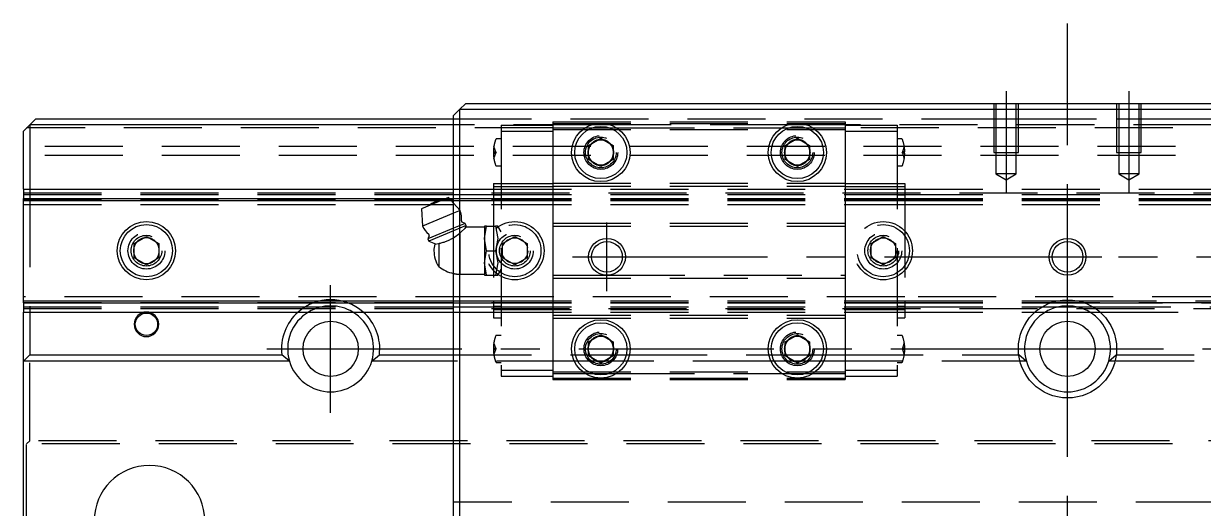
# Model space of a CAD drawing. Extents: x -34 to 620, y -356 to 113.
# Drawn here: x 0 to 192.1, y 34 to 113 of the extents above; entities that cross this region are included whole.
import ezdxf

# ---------------------------------------------------------------- set-up
doc = ezdxf.new("R2010")
doc.units = 0
doc.linetypes.add('CENTER', pattern=[50.8, 31.75, -6.35, 6.35, -6.35])
doc.linetypes.add('DASHED', pattern=[19.05, 12.7, -6.35])
doc.layers.get('0').update_dxf_attribs({"linetype": 'CONTINUOUS'})
doc.layers.add('CENTER', color=1, linetype='CENTER')

msp = doc.modelspace()

# ---------------------------------------------------------------- linework, layer by layer
at = {"color": 7, "linetype": 'CONTINUOUS'}
for p, q in [((71, 99), (72, 100)), ((72, 100), (268, 100)), ((70, 98), (71, 99)), ((70, -98), (70, 98)), ((71, 99), (71, -99)), ((269, 99), (71, 99)), ((1, 96.5), (0, 95.5)), ((2, 97.5), (1, 96.5)), ((1, 96.5), (1, 86)), ((70, 96.5), (1, 96.5)), ((2, 97.5), (70, 97.5)), ((0, 86), (0, 95.5)), ((92, 93.15), (94, 94.31)), ((94, 94.31), (96, 93.15)), ((124, 93.15), (126, 94.31)), ((126, 94.31), (128, 93.15)), ((92, 90.85), (92, 93.15)), ((96, 93.15), (96, 90.85)), ((124, 90.85), (124, 93.15)), ((128, 93.15), (128, 90.85)), ((94, 89.69), (92, 90.85)), ((96, 90.85), (94, 89.69)), ((126, 89.69), (124, 90.85)), ((128, 90.85), (126, 89.69)), ((0, 86), (0, 84.48)), ((0, 86), (70, 86)), ((69.2, 84.68), (64.77, 82.84)), ((70, 83.76), (69.2, 84.68)), ((0, 84.2), (0, 84.48)), ((0, 84.48), (68.73, 84.48)), ((0, 67.8), (0, 84.2)), ((0, 84.2), (68.05, 84.2)), ((64.77, 82.84), (64.97, 80)), ((69.37, 84.48), (70, 84.48)), ((69.62, 84.2), (70, 84.2)), ((70, 82.09), (64.97, 80)), ((70, 79.66), (65.83, 77.93)), ((70, 79.22), (65.98, 77.56)), ((18, 77.15), (20, 78.31)), ((18, 74.85), (18, 77.15)), ((20, 78.31), (22, 77.15)), ((22, 77.15), (22, 74.85)), ((66.04, 78.44), (65.83, 77.93)), ((65.83, 77.93), (65.98, 77.56)), ((65.98, 77.56), (67.1, 77.09)), ((66.94, 77.07), (67.6, 77.18)), ((67.6, 77.18), (67.74, 77.21)), ((67.6, 77.18), (67.6, 73.4)), ((67.74, 77.21), (67.88, 77.24)), ((67.88, 77.24), (68.02, 77.28)), ((68.02, 77.28), (68.17, 77.32)), ((68.17, 77.32), (68.32, 77.36)), ((68.32, 77.36), (68.47, 77.41)), ((68.47, 77.41), (68.6, 77.46)), ((68.6, 77.46), (68.73, 77.5)), ((68.73, 77.5), (68.86, 77.55)), ((68.86, 77.55), (69, 77.61)), ((69, 77.61), (69.13, 77.66)), ((69.13, 77.66), (69.26, 77.72)), ((69.26, 77.72), (69.39, 77.78)), ((69.39, 77.78), (69.52, 77.85)), ((69.52, 77.85), (69.66, 77.91)), ((69.66, 77.91), (69.79, 77.98)), ((69.79, 77.98), (69.91, 78.05)), ((69.91, 78.05), (70, 78.1)), ((20, 73.69), (18, 74.85)), ((22, 74.85), (20, 73.69)), ((0, 67.52), (0, 67.8)), ((0, 67.8), (70, 67.8)), ((0, 67.52), (0, 66)), ((0, 67.52), (70, 67.52)), ((167.26, 67.52), (172.74, 67.52)), ((168.22, 67.8), (171.78, 67.8)), ((0, 58), (0, 66)), ((0, 66), (70, 66)), ((1, 66), (1, 59)), ((164.71, 66), (175.29, 66)), ((92, 61.15), (94, 62.31)), ((94, 62.31), (96, 61.15)), ((124, 61.15), (126, 62.31)), ((126, 62.31), (128, 61.15)), ((92, 58.85), (92, 61.15)), ((96, 61.15), (96, 58.85)), ((124, 58.85), (124, 61.15)), ((128, 61.15), (128, 58.85)), ((0, 58), (1, 59)), ((0, -58), (0, 58)), ((43.29, 58), (0, 58)), ((1, 59), (42.06, 59)), ((43.29, 58), (42.06, 59)), ((56.71, 58), (57.94, 59)), ((70, 58), (56.71, 58)), ((57.94, 59), (70, 59)), ((94, 57.69), (92, 58.85)), ((96, 58.85), (94, 57.69)), ((126, 57.69), (124, 58.85)), ((128, 58.85), (126, 57.69)), ((163.29, 58), (162.06, 59)), ((163.29, 58), (162.25, 58)), ((176.71, 58), (177.94, 59)), ((177.75, 58), (176.71, 58))]:
    msp.add_line(p, q, dxfattribs=at)
at = {"color": 3, "linetype": 'DASHED'}
for p, q in [((158, 100), (158, 92)), ((158.35, 100), (158.35, 92)), ((161.65, 92), (161.65, 100)), ((162, 92), (162, 100)), ((178, 100), (178, 92)), ((178.35, 100), (178.35, 92)), ((181.65, 92), (181.65, 100)), ((182, 92), (182, 100)), ((70, 97.5), (158, 97.5)), ((92.48, 96.5), (70, 96.5)), ((77.77, 96.45), (86.2, 96.45)), ((77.77, 96.45), (77.77, 95.45)), ((86.2, 97), (86.2, 96)), ((86.2, 97), (133.8, 97)), ((86.2, 96.75), (133.8, 96.75)), ((95.52, 96.5), (92.48, 96.5)), ((124.48, 96.5), (95.52, 96.5)), ((127.52, 96.5), (124.48, 96.5)), ((133.8, 96.5), (127.52, 96.5)), ((133.8, 97), (133.8, 96)), ((212.48, 96.5), (133.8, 96.5)), ((133.8, 96.45), (142.23, 96.45)), ((142.23, 96.45), (142.23, 95.45)), ((158, 97.5), (162, 97.5)), ((162, 97.5), (178, 97.5)), ((178, 97.5), (182, 97.5)), ((182, 97.5), (270, 97.5)), ((86.2, 96), (0.5, 96)), ((77.77, 94.2), (76.99, 94.2)), ((77.77, 95.45), (77.77, 56.55)), ((77.77, 95.45), (86.2, 95.45)), ((86.2, 96), (86.2, 87)), ((86.2, 96), (91.44, 96)), ((86.2, 95.75), (133.8, 95.75)), ((91.44, 96), (92.56, 96)), ((92.56, 96), (95.44, 96)), ((95.44, 96), (96.56, 96)), ((96.56, 96), (123.44, 96)), ((123.44, 96), (124.56, 96)), ((124.56, 96), (127.44, 96)), ((127.44, 96), (128.56, 96)), ((128.56, 96), (133.8, 96)), ((133.8, 96), (133.8, 87)), ((206.2, 96), (133.8, 96)), ((133.8, 95.45), (142.23, 95.45)), ((142.23, 95.45), (142.23, 56.55)), ((143.01, 94.2), (142.23, 94.2)), ((340, 93), (0, 93)), ((76.9, 92.1), (76.58, 93)), ((143.42, 93), (143.1, 92.1)), ((340, 91.5), (0, 91.5)), ((76.58, 92.1), (76.5, 92.1)), ((76.5, 91.9), (76.58, 91.9)), ((76.58, 92.1), (76.9, 92.1)), ((76.58, 91.9), (76.58, 92.1)), ((76.58, 91), (76.9, 91.9)), ((76.58, 91.9), (76.9, 91.9)), ((76.9, 92.1), (76.94, 92)), ((76.9, 91.9), (76.94, 92)), ((143.1, 92.1), (143.06, 92)), ((143.1, 91.9), (143.06, 92)), ((143.42, 92.1), (143.1, 92.1)), ((143.1, 91.9), (143.42, 91)), ((143.42, 91.9), (143.1, 91.9)), ((143.5, 92.1), (143.42, 92.1)), ((143.42, 92.1), (143.42, 91.9)), ((143.42, 91.9), (143.5, 91.9)), ((158, 92), (162, 92)), ((158.35, 92), (158.35, 88.5)), ((161.65, 88.5), (161.65, 92)), ((178, 92), (182, 92)), ((178.35, 92), (178.35, 88.5)), ((181.65, 88.5), (181.65, 92)), ((76.99, 89.8), (77.77, 89.8)), ((142.23, 89.8), (143.01, 89.8)), ((158.35, 88.5), (160, 87.55)), ((161.65, 88.5), (158.35, 88.5)), ((160, 87.55), (161.65, 88.5)), ((178.35, 88.5), (180, 87.55)), ((181.65, 88.5), (178.35, 88.5)), ((180, 87.55), (181.65, 88.5)), ((76.5, 86.93), (77.77, 86.93)), ((76.5, 86.93), (76.5, 84.33)), ((76.5, 86.92), (77.77, 86.92)), ((76.5, 86.46), (77.77, 86.46)), ((77.77, 86.93), (86.2, 86.93)), ((77.77, 86.46), (86.2, 86.46)), ((86.2, 87), (86.2, 86.5)), ((86.2, 87), (133.8, 87)), ((86.2, 86.5), (86.2, 80.5)), ((86.2, 86.5), (133.8, 86.5)), ((133.8, 87), (133.8, 86.5)), ((133.8, 86.93), (142.23, 86.93)), ((133.8, 86.5), (133.8, 80.5)), ((133.8, 86.46), (142.23, 86.46)), ((142.23, 86.93), (143.5, 86.93)), ((142.23, 86.92), (143.5, 86.92)), ((142.23, 86.46), (143.5, 86.46)), ((143.5, 86.93), (143.5, 84.33)), ((0, 85.4), (340, 85.4)), ((0, 85.15), (70, 85.15)), ((1, 86), (1, 66)), ((70, 86), (76.5, 86)), ((70, 85.15), (76.5, 85.15)), ((76.5, 86), (143.5, 86)), ((76.5, 85.15), (143.5, 85.15)), ((76.5, 85.08), (77.77, 85.08)), ((142.23, 85.08), (143.5, 85.08)), ((143.5, 86), (196.5, 86)), ((143.5, 85.15), (196.5, 85.15)), ((0, 84.42), (76.5, 84.42)), ((0, 83.5), (76.5, 83.5)), ((68.05, 84.2), (69.62, 84.2)), ((68.73, 84.48), (69.37, 84.48)), ((70, 84.48), (76.5, 84.48)), ((70, 84.2), (76.5, 84.2)), ((71.07, 82.53), (70, 83.76)), ((76.5, 84.48), (143.5, 84.48)), ((76.5, 84.42), (143.5, 84.42)), ((76.5, 84.42), (143.5, 84.42)), ((76.5, 84.33), (76.5, 67.67)), ((76.5, 84.2), (143.5, 84.2)), ((76.5, 83.5), (143.5, 83.5)), ((76.5, 83.5), (143.5, 83.5)), ((143.5, 84.48), (196.5, 84.48)), ((143.5, 84.42), (196.5, 84.42)), ((143.5, 84.33), (143.5, 67.67)), ((143.5, 84.2), (196.5, 84.2)), ((143.5, 83.5), (196.5, 83.5)), ((71.07, 82.53), (70, 82.09)), ((71.93, 80.45), (70, 79.66)), ((72.08, 80.08), (70, 79.22)), ((70, 78.1), (71.04, 78.83)), ((71.04, 78.83), (72.08, 79.85)), ((71.04, 78.83), (71.04, 72.15)), ((71.93, 80.45), (71.42, 80.66)), ((71.9, 79.64), (72.08, 80.08)), ((72.08, 80.08), (71.93, 80.45)), ((75.04, 79.85), (72.08, 79.85)), ((75.4, 80), (75.04, 80)), ((75.04, 80), (75.04, 78)), ((75.04, 78), (75.4, 80)), ((75.4, 80), (76.87, 80)), ((77.22, 80), (76.87, 80)), ((76.87, 80), (77.22, 78)), ((77.77, 79.06), (77.22, 80)), ((86.2, 80.5), (86.2, 80)), ((86.2, 80.5), (133.8, 80.5)), ((86.2, 80), (86.2, 72)), ((86.2, 80), (133.8, 80)), ((133.8, 80.5), (133.8, 80)), ((133.8, 80), (133.8, 72)), ((75.04, 78), (75.04, 74)), ((75.4, 76), (75.04, 78)), ((77.22, 78), (76.87, 76)), ((78, 77.15), (80, 78.31)), ((78, 74.85), (78, 77.15)), ((80, 78.31), (82, 77.15)), ((82, 77.15), (82, 74.85)), ((138, 77.15), (140, 78.31)), ((138, 74.85), (138, 77.15)), ((140, 78.31), (142, 77.15)), ((142, 77.15), (142, 74.85)), ((17.5, 76), (17.53, 76.37)), ((75.04, 74), (75.4, 76)), ((75.4, 76), (76.87, 76)), ((76.87, 76), (77.22, 74)), ((77.5, 76), (77.53, 76.41)), ((137.5, 76), (137.53, 76.41)), ((75.04, 74), (75.04, 72)), ((75.4, 72), (75.04, 74)), ((77.22, 74), (76.87, 72)), ((80, 73.69), (78, 74.85)), ((82, 74.85), (80, 73.69)), ((140, 73.69), (138, 74.85)), ((142, 74.85), (140, 73.69)), ((71.04, 72.15), (75.04, 72.15)), ((75.04, 72), (75.4, 72)), ((75.4, 72), (76.87, 72)), ((76.87, 72), (77.22, 72)), ((77.22, 72), (77.77, 72.94)), ((86.2, 72), (86.2, 71.5)), ((86.2, 72), (95, 72)), ((86.2, 71.5), (86.2, 65.5)), ((86.2, 71.5), (133.8, 71.5)), ((95, 72), (133.8, 72)), ((133.8, 72), (133.8, 71.5)), ((133.8, 71.5), (133.8, 65.5)), ((76.5, 68.5), (0, 68.5)), ((0, 67.58), (76.5, 67.58)), ((70, 67.8), (76.5, 67.8)), ((70, 67.52), (76.5, 67.52)), ((143.5, 68.5), (76.5, 68.5)), ((143.5, 68.5), (76.5, 68.5)), ((76.5, 67.8), (143.5, 67.8)), ((76.5, 67.67), (76.5, 65.07)), ((76.5, 67.58), (143.5, 67.58)), ((76.5, 67.58), (143.5, 67.58)), ((76.5, 67.52), (143.5, 67.52)), ((196.5, 68.5), (143.5, 68.5)), ((143.5, 67.8), (168.22, 67.8)), ((143.5, 67.67), (143.5, 65.07)), ((143.5, 67.58), (196.5, 67.58)), ((143.5, 67.52), (167.26, 67.52)), ((171.78, 67.8), (196.5, 67.8)), ((172.74, 67.52), (196.5, 67.52)), ((0, 66.85), (70, 66.85)), ((0, 66.6), (340, 66.6)), ((70, 66.85), (76.5, 66.85)), ((70, 66), (76.5, 66)), ((77.77, 66.92), (76.5, 66.92)), ((76.5, 66.85), (143.5, 66.85)), ((76.5, 66.4), (143.5, 66.4)), ((76.5, 66), (133.8, 66)), ((86.2, 65.5), (133.8, 65.5)), ((86.2, 65.5), (86.2, 65)), ((133.8, 66), (143.5, 66)), ((133.8, 65.5), (133.8, 65)), ((143.5, 66.92), (142.23, 66.92)), ((143.5, 66.85), (165.86, 66.85)), ((143.5, 66), (164.71, 66)), ((165.86, 66.85), (174.14, 66.85)), ((174.14, 66.85), (196.5, 66.85)), ((175.29, 66), (196.5, 66)), ((76.5, 65.08), (77.77, 65.08)), ((76.5, 65.07), (77.77, 65.07)), ((86.2, 65), (86.2, 56)), ((86.2, 65), (133.8, 65)), ((133.8, 65), (133.8, 56)), ((142.23, 65.08), (143.5, 65.08)), ((142.23, 65.07), (143.5, 65.07)), ((77.77, 62.2), (76.99, 62.2)), ((143.01, 62.2), (142.23, 62.2)), ((76.58, 60.1), (76.5, 60.1)), ((76.5, 59.9), (76.58, 59.9)), ((76.9, 60.1), (76.58, 61)), ((76.58, 60.1), (76.9, 60.1)), ((76.58, 59.9), (76.58, 60.1)), ((76.58, 59), (76.9, 59.9)), ((76.58, 59.9), (76.9, 59.9)), ((76.9, 60.1), (76.94, 60)), ((76.9, 59.9), (76.94, 60)), ((143.1, 60.1), (143.06, 60)), ((143.1, 59.9), (143.06, 60)), ((143.42, 61), (143.1, 60.1)), ((143.42, 60.1), (143.1, 60.1)), ((143.1, 59.9), (143.42, 59)), ((143.42, 59.9), (143.1, 59.9)), ((143.5, 60.1), (143.42, 60.1)), ((143.42, 60.1), (143.42, 59.9)), ((143.42, 59.9), (143.5, 59.9)), ((1, 45), (1, 59)), ((70, 59), (89.36, 59)), ((89.69, 58), (70, 58)), ((76.99, 57.8), (77.77, 57.8)), ((89.36, 59), (89.87, 59)), ((90.25, 58), (89.69, 58)), ((89.87, 59), (91.44, 59)), ((92.11, 58), (90.25, 58)), ((91.44, 59), (91.71, 59)), ((91.71, 59), (92, 59)), ((92, 59), (92.15, 59)), ((92.5, 58), (92.11, 58)), ((92.15, 59), (92.2, 59)), ((92.2, 59), (95.8, 59)), ((93.36, 58), (92.5, 58)), ((93.46, 58), (93.36, 58)), ((93.5, 58), (93.46, 58)), ((94.5, 58), (93.5, 58)), ((94.54, 58), (94.5, 58)), ((94.64, 58), (94.54, 58)), ((95.5, 58), (94.64, 58)), ((95.89, 58), (95.5, 58)), ((95.8, 59), (95.85, 59)), ((95.85, 59), (96, 59)), ((97.75, 58), (95.89, 58)), ((96, 59), (96.29, 59)), ((96.29, 59), (96.56, 59)), ((96.56, 59), (98.13, 59)), ((98.31, 58), (97.75, 58)), ((98.13, 59), (98.64, 59)), ((121.69, 58), (98.31, 58)), ((98.64, 59), (121.36, 59)), ((121.36, 59), (121.87, 59)), ((122.25, 58), (121.69, 58)), ((121.87, 59), (123.44, 59)), ((124.11, 58), (122.25, 58)), ((123.44, 59), (123.71, 59)), ((123.71, 59), (124, 59)), ((124, 59), (124.15, 59)), ((124.5, 58), (124.11, 58)), ((124.15, 59), (124.2, 59)), ((124.2, 59), (127.8, 59)), ((125.36, 58), (124.5, 58)), ((125.46, 58), (125.36, 58)), ((125.5, 58), (125.46, 58)), ((126.5, 58), (125.5, 58)), ((126.54, 58), (126.5, 58)), ((126.64, 58), (126.54, 58)), ((127.5, 58), (126.64, 58)), ((127.89, 58), (127.5, 58)), ((127.8, 59), (127.85, 59)), ((127.85, 59), (128, 59)), ((129.75, 58), (127.89, 58)), ((128, 59), (128.29, 59)), ((128.29, 59), (128.56, 59)), ((128.56, 59), (130.13, 59)), ((130.31, 58), (129.75, 58)), ((130.13, 59), (130.64, 59)), ((133.8, 58), (130.31, 58)), ((130.64, 59), (133.8, 59)), ((133.8, 59), (162.06, 59)), ((162.25, 58), (133.8, 58)), ((142.23, 57.8), (143.01, 57.8)), ((209.69, 58), (177.75, 58)), ((177.94, 59), (209.36, 59)), ((77.77, 56.55), (86.2, 56.55)), ((77.77, 56.55), (77.77, 55.55)), ((86.2, 56.25), (133.8, 56.25)), ((86.2, 56), (91.44, 56)), ((86.2, 56), (86.2, 55)), ((91.44, 56), (92.56, 56)), ((92.56, 56), (95.44, 56)), ((95.44, 56), (96.56, 56)), ((96.56, 56), (123.44, 56)), ((123.44, 56), (124.56, 56)), ((124.56, 56), (127.44, 56)), ((127.44, 56), (128.56, 56)), ((128.56, 56), (133.8, 56)), ((133.8, 56.55), (142.23, 56.55)), ((133.8, 56), (133.8, 55)), ((142.23, 56.55), (142.23, 55.55)), ((77.77, 55.55), (86.2, 55.55)), ((86.2, 55.25), (133.8, 55.25)), ((86.2, 55), (133.8, 55)), ((133.8, 55.55), (142.23, 55.55)), ((1, 45), (0.5, 44.5)), ((339.5, 44.5), (0.5, 44.5)), ((0.5, -44.5), (0.5, 44.5)), ((339, 45), (1, 45)), ((270, 35), (70, 35))]:
    msp.add_line(p, q, dxfattribs=at)
at = {"color": 7, "linetype": 'CONTINUOUS'}
for centre, radius in [((94, 92), 4.75), ((94, 92), 4.25), ((126, 92), 4.75), ((126, 92), 4.25), ((20, 76), 4.75), ((20, 76), 4.25), ((95, 75), 2.5), ((170, 75), 3), ((170, 75), 2.5), ((170, 60), 8), ((50, 60), 4.5), ((94, 60), 4.75), ((94, 60), 4.25), ((126, 60), 4.75), ((126, 60), 4.25), ((170, 60), 4.5)]:
    msp.add_circle(centre, radius, dxfattribs=at)
at = {"color": 3, "linetype": 'DASHED'}
for centre, radius in [((94, 92), 2.75), ((94, 92), 2.5), ((126, 92), 2.75), ((126, 92), 2.5), ((94, 92), 2.07), ((126, 92), 2.07), ((80, 76), 4.75), ((140, 76), 4.75), ((20, 76), 3), ((80, 76), 4.25), ((80, 76), 3), ((140, 76), 4.25), ((140, 76), 3), ((20, 76), 2.5), ((80, 76), 2.5), ((80, 76), 2.1), ((140, 76), 2.5), ((140, 76), 2.1), ((94, 60), 2.75), ((94, 60), 2.5), ((94, 60), 2.07), ((126, 60), 2.75), ((126, 60), 2.5), ((126, 60), 2.07)]:
    msp.add_circle(centre, radius, dxfattribs=at)
at = {"color": 3, "linetype": 'CONTINUOUS'}
for centre, radius in [((95, 75), 3), ((20, 64), 1.83)]:
    msp.add_circle(centre, radius, dxfattribs=at)
at = {"color": 3, "linetype": 'DASHED'}
for centre, radius, start, end in [((76.99, 94.1), 0.1, 90, 159.1494), ((143.01, 94.1), 0.1, 20.8506, 90), ((82.5, 92), 6, 170.4203, 179.0449), ((82.5, 92), 6, 159.1494, 170.4059), ((94, 92), 2.1, 162.2472, 180), ((94, 92), 2.06, 165.9141, 194.0859), ((94, 92), 2.06, 134.0859, 165.9141), ((94, 92), 2.1, 137.7528, 162.2472), ((94, 92), 2.1, 102.2472, 137.7528), ((94, 92), 2.06, 105.9141, 134.0859), ((94, 92), 2.06, 74.0859, 105.9141), ((94, 92), 2.1, 77.7528, 102.2472), ((94, 92), 2.1, 42.2472, 77.7528), ((94, 92), 2.06, 45.9141, 74.0859), ((94, 92), 2.06, 14.0859, 45.9141), ((94, 92), 2.1, 17.7528, 42.2472), ((94, 92), 2.1, 342.2472, 17.7528), ((94, 92), 2.06, 0, 14.0859), ((126, 92), 2.1, 162.2472, 180), ((126, 92), 2.06, 165.9141, 194.0859), ((126, 92), 2.06, 134.0859, 165.9141), ((126, 92), 2.1, 137.7528, 162.2472), ((126, 92), 2.1, 102.2472, 137.7528), ((126, 92), 2.06, 105.9141, 134.0859), ((126, 92), 2.06, 74.0859, 105.9141), ((126, 92), 2.1, 77.7528, 102.2472), ((126, 92), 2.1, 42.2472, 77.7528), ((126, 92), 2.06, 45.9141, 74.0859), ((126, 92), 2.06, 14.0859, 45.9141), ((126, 92), 2.1, 17.7528, 42.2472), ((126, 92), 2.1, 342.2472, 17.7528), ((126, 92), 2.06, 0, 14.0859), ((137.5, 92), 6, 9.5941, 20.8506), ((137.5, 92), 6, 0.9551, 9.5797), ((82.5, 92), 6, 180.9551, 189.5797), ((82.5, 92), 6, 189.5941, 200.8506), ((94, 92), 2.1, 180, 197.7528), ((94, 92), 2.06, 194.0859, 225.9141), ((94, 92), 2.1, 197.7528, 222.2472), ((94, 92), 2.1, 222.2472, 257.7528), ((94, 92), 2.06, 225.9141, 254.0859), ((94, 92), 2.1, 282.2472, 317.7528), ((94, 92), 2.06, 285.9141, 314.0859), ((94, 92), 2.06, 314.0859, 345.9141), ((94, 92), 2.1, 317.7528, 342.2472), ((94, 92), 2.06, 345.9141, 0), ((126, 92), 2.1, 180, 197.7528), ((126, 92), 2.06, 194.0859, 225.9141), ((126, 92), 2.1, 197.7528, 222.2472), ((126, 92), 2.1, 222.2472, 257.7528), ((126, 92), 2.06, 225.9141, 254.0859), ((126, 92), 2.1, 282.2472, 317.7528), ((126, 92), 2.06, 285.9141, 314.0859), ((126, 92), 2.06, 314.0859, 345.9141), ((126, 92), 2.1, 317.7528, 342.2472), ((126, 92), 2.06, 345.9141, 0), ((137.5, 92), 6, 339.1494, 350.4059), ((137.5, 92), 6, 350.4203, 359.0449), ((76.99, 89.9), 0.1, 200.8506, 270), ((94, 92), 2.06, 254.0859, 285.9141), ((94, 92), 2.1, 257.7528, 282.2472), ((126, 92), 2.06, 254.0859, 285.9141), ((126, 92), 2.1, 257.7528, 282.2472), ((143.01, 89.9), 0.1, 270, 339.1494), ((68.02, 81.27), 3.3, 353.1639, 22.4998), ((71.49, 80.85), 0.2, 173.1612, 247.4985), ((20, 76), 2.1, 137.7528, 162.2472), ((20, 76), 2.1, 102.2472, 137.7528), ((20, 76), 2.1, 77.7528, 102.2472), ((20, 76), 2.1, 42.2472, 77.7528), ((20, 76), 2.1, 17.7528, 42.2472), ((20, 76), 2.1, 162.2472, 180), ((20, 76), 2.1, 180, 197.7528), ((20, 76), 2.1, 197.7528, 222.2472), ((20, 76), 2.1, 317.7528, 342.2472), ((20, 76), 2.1, 342.2472, 17.7528), ((20, 76), 2.1, 222.2472, 257.7528), ((20, 76), 2.1, 257.7528, 282.2472), ((20, 76), 2.1, 282.2472, 317.7528), ((71.27, 78.15), 6, 257.7689, 267.8214), ((50, 60), 8, 48.5904, 131.4096), ((50, 60), 7, 58.9973, 121.0027), ((170, 60), 7, 58.9973, 121.0027), ((82.5, 60), 6, 159.1494, 170.4059), ((76.99, 62.1), 0.1, 90, 159.1494), ((94, 60), 2.06, 134.0859, 165.9141), ((94, 60), 2.1, 102.2472, 137.7528), ((94, 60), 2.06, 105.9141, 134.0859), ((94, 60), 2.06, 74.0859, 105.9141), ((94, 60), 2.1, 77.7528, 102.2472), ((94, 60), 2.1, 42.2472, 77.7528), ((94, 60), 2.06, 45.9141, 74.0859), ((94, 60), 2.06, 14.0859, 45.9141), ((126, 60), 2.06, 134.0859, 165.9141), ((126, 60), 2.1, 102.2472, 137.7528), ((126, 60), 2.06, 105.9141, 134.0859), ((126, 60), 2.06, 74.0859, 105.9141), ((126, 60), 2.1, 77.7528, 102.2472), ((126, 60), 2.1, 42.2472, 77.7528), ((126, 60), 2.06, 45.9141, 74.0859), ((126, 60), 2.06, 14.0859, 45.9141), ((143.01, 62.1), 0.1, 20.8506, 90), ((137.5, 60), 6, 9.5941, 20.8506), ((82.5, 60), 6, 170.4203, 179.0449), ((82.5, 60), 6, 180.9551, 189.5797), ((94, 60), 2.1, 162.2472, 180), ((94, 60), 2.1, 180, 197.7528), ((94, 60), 2.06, 165.9141, 194.0859), ((94, 60), 2.1, 137.7528, 162.2472), ((94, 60), 2.1, 17.7528, 42.2472), ((94, 60), 2.1, 342.2472, 17.7528), ((94, 60), 2.06, 0, 14.0859), ((94, 60), 2.06, 345.9141, 0), ((126, 60), 2.1, 162.2472, 180), ((126, 60), 2.1, 180, 197.7528), ((126, 60), 2.06, 165.9141, 194.0859), ((126, 60), 2.1, 137.7528, 162.2472), ((126, 60), 2.1, 17.7528, 42.2472), ((126, 60), 2.1, 342.2472, 17.7528), ((126, 60), 2.06, 0, 14.0859), ((126, 60), 2.06, 345.9141, 0), ((137.5, 60), 6, 0.9551, 9.5797), ((137.5, 60), 6, 350.4203, 359.0449), ((82.5, 60), 6, 189.5941, 200.8506), ((76.99, 57.9), 0.1, 200.8506, 270), ((94, 60), 2.06, 194.0859, 225.9141), ((94, 60), 2.1, 197.7528, 222.2472), ((94, 60), 2.1, 222.2472, 257.7528), ((94, 60), 2.06, 225.9141, 254.0859), ((94, 60), 2.06, 254.0859, 285.9141), ((94, 60), 2.1, 257.7528, 282.2472), ((94, 60), 2.1, 282.2472, 317.7528), ((94, 60), 2.06, 285.9141, 314.0859), ((94, 60), 2.06, 314.0859, 345.9141), ((94, 60), 2.1, 317.7528, 342.2472), ((126, 60), 2.06, 194.0859, 225.9141), ((126, 60), 2.1, 197.7528, 222.2472), ((126, 60), 2.1, 222.2472, 257.7528), ((126, 60), 2.06, 225.9141, 254.0859), ((126, 60), 2.06, 254.0859, 285.9141), ((126, 60), 2.1, 257.7528, 282.2472), ((126, 60), 2.1, 282.2472, 317.7528), ((126, 60), 2.06, 285.9141, 314.0859), ((126, 60), 2.06, 314.0859, 345.9141), ((126, 60), 2.1, 317.7528, 342.2472), ((143.01, 57.9), 0.1, 270, 339.1494), ((137.5, 60), 6, 339.1494, 350.4059)]:
    msp.add_arc(centre, radius, start, end, dxfattribs=at)
at = {"color": 7, "linetype": 'CONTINUOUS'}
for centre, radius, start, end in [((68.15, 80.95), 3.2, 112.5, 130.7094), ((68.15, 80.95), 3.2, 94.2906, 112.5), ((68.02, 81.27), 3.3, 202.5002, 231.8361), ((65.86, 78.51), 0.2, 337.5015, 51.8388), ((71.52, 76), 4.7, 166.8211, 179.9998), ((71.52, 76), 4.7, 180.0002, 213.5861), ((71.27, 78.15), 6, 232.2738, 257.7689), ((20, 64), 2, 180, 90), ((20, 64), 2, 90, 180), ((50, 60), 8, 131.4096, 187.1808), ((50, 60), 7, 121.0027, 196.6015), ((50, 60), 7, 343.3985, 58.9973), ((50, 60), 8, 352.8192, 48.5904), ((170, 60), 7, 121.0027, 196.6015), ((170, 60), 7, 343.3985, 58.9973), ((50, 60), 7, 196.6015, 343.3985), ((170, 60), 7, 196.6015, 343.3985), ((20.5, 32), 9, 0, 180)]:
    msp.add_arc(centre, radius, start, end, dxfattribs=at)
at = {"layer": 'CENTER', "color": 1, "linetype": 'CENTER'}
for p, q in [((170, -110.01), (170, 113)), ((160, 102), (160, 85.55)), ((180, 102), (180, 85.55)), ((95, 69.4), (95, 80.6)), ((170, 69.4), (170, 80.6)), ((89.4, 75), (239.4, 75)), ((164.4, 75), (175.6, 75)), ((170, 48.4), (170, 71.6)), ((50, 49.6), (50, 70.4)), ((39.6, 60), (279.6, 60)), ((158.4, 60), (181.6, 60))]:
    msp.add_line(p, q, dxfattribs=at)

doc.saveas('drawing.dxf')
